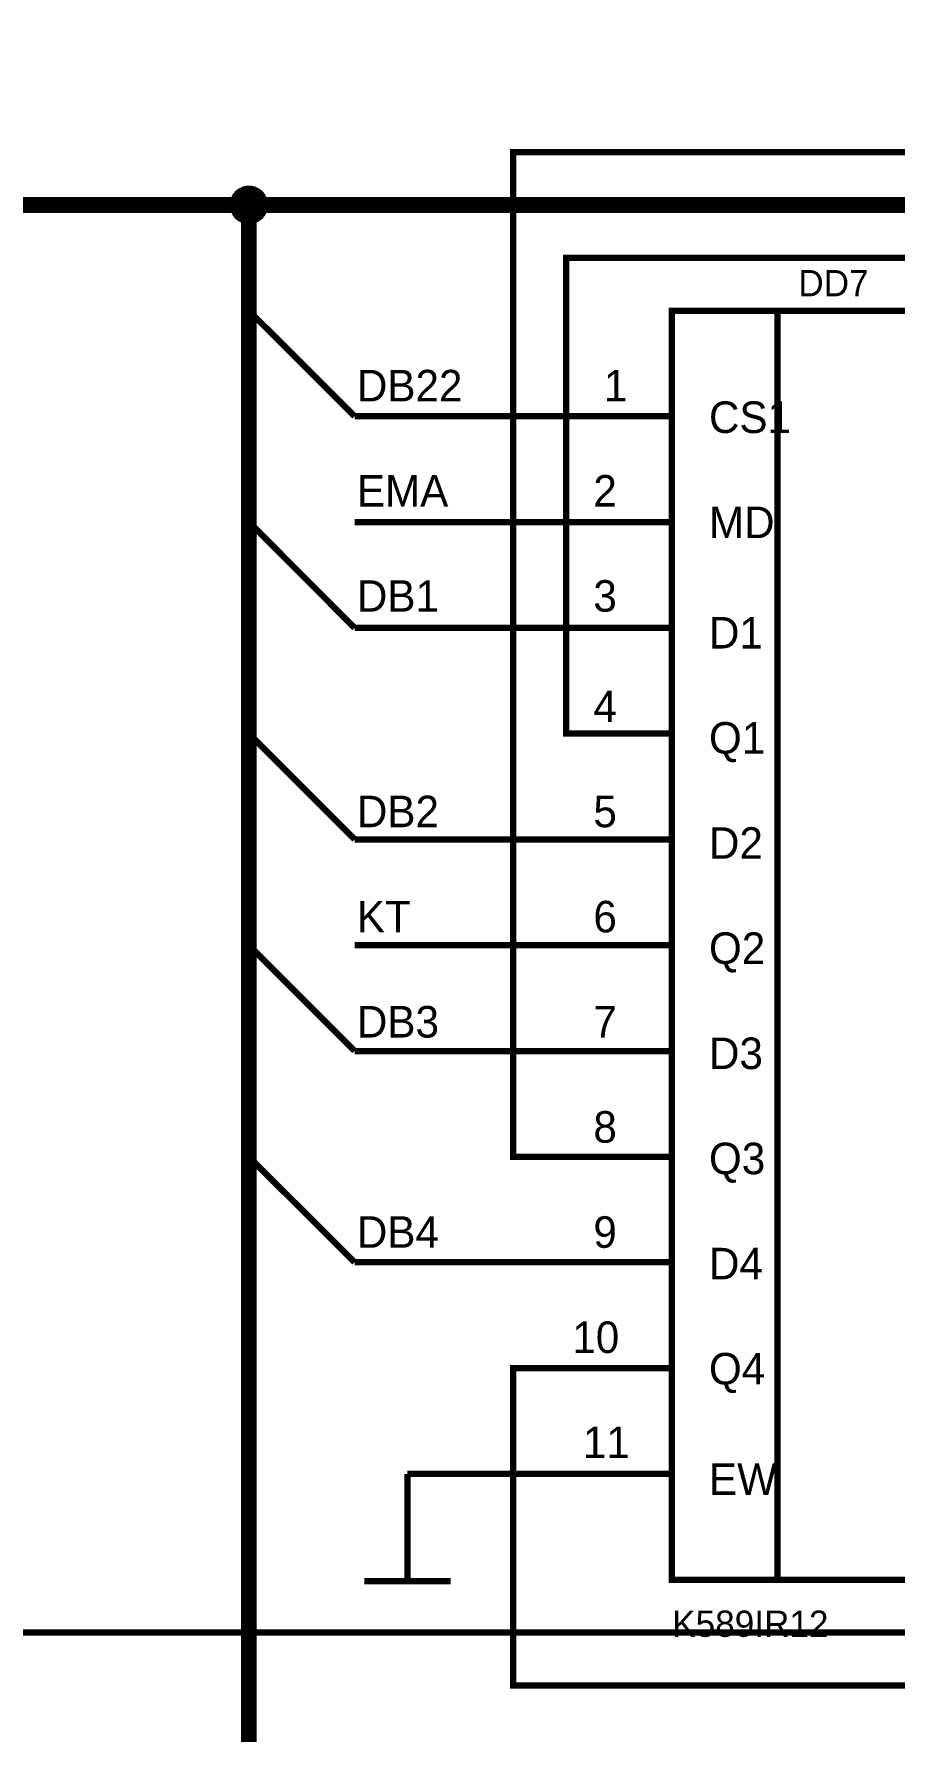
# Model space of a CAD drawing. Header units: millimetres. Extents: x 0 to 841, y 0 to 594.
# Drawn here: x 279.9 to 320.6, y 327.8 to 408.1 of the extents above; entities that cross this region are included whole.
import ezdxf

# ---------------------------------------------------------------- set-up
doc = ezdxf.new("R2010")
doc.units = ezdxf.units.MM
doc.layers.add('Sheet', color=255, linetype='Continuous')

msp = doc.modelspace()

# ---------------------------------------------------------------- linework, layer by layer
at = {"layer": 'Sheet'}
for points, const_width in [([(285.049, 184.988), (285.049, 234.99), (290.049, 239.992), (290.049, 399.987), (182.595, 399.987), (182.595, 464.995)], 0.749), ([(307.549, 354.986), (302.549, 354.986), (302.549, 402.488), (367.518, 402.488), (367.518, 379.995), (367.518, 374.994), (370.018, 374.994)], 0.3), ([(289.288, 399.987), (289.288, 400.034), (289.288, 400.065), (289.303, 400.096), (289.303, 400.142), (289.319, 400.173), (289.319, 400.22), (289.334, 400.251), (289.35, 400.282), (289.365, 400.313), (289.381, 400.344), (289.397, 400.375), (289.412, 400.406), (289.443, 400.437), (289.459, 400.468), (289.49, 400.5), (289.505, 400.531), (289.536, 400.546), (289.567, 400.577), (289.598, 400.593), (289.629, 400.624), (289.661, 400.639), (289.692, 400.655), (289.723, 400.67), (289.754, 400.686), (289.785, 400.701), (289.816, 400.717), (289.862, 400.717), (289.893, 400.733), (289.94, 400.733), (289.971, 400.748), (290.002, 400.748), (290.049, 400.748)], 0.3), ([(289.288, 399.987), (289.288, 400.034), (289.288, 400.065), (289.303, 400.096), (289.303, 400.142), (289.319, 400.173), (289.319, 400.22), (289.334, 400.251), (289.35, 400.282), (289.365, 400.313), (289.381, 400.344), (289.397, 400.375), (289.412, 400.406), (289.443, 400.437), (289.459, 400.468), (289.49, 400.5), (289.505, 400.531), (289.536, 400.546), (289.567, 400.577), (289.598, 400.593), (289.629, 400.624), (289.661, 400.639), (289.692, 400.655), (289.723, 400.67), (289.754, 400.686), (289.785, 400.701), (289.816, 400.717), (289.862, 400.717), (289.893, 400.733), (289.94, 400.733), (289.971, 400.748), (290.002, 400.748), (290.049, 400.748)], 0.3), ([(289.288, 399.987), (289.288, 400.034), (289.288, 400.065), (289.303, 400.096), (289.303, 400.142), (289.319, 400.173), (289.319, 400.22), (289.334, 400.251), (289.35, 400.282), (289.365, 400.313), (289.381, 400.344), (289.397, 400.375), (289.412, 400.406), (289.443, 400.437), (289.459, 400.468), (289.49, 400.5), (289.505, 400.531), (289.536, 400.546), (289.567, 400.577), (289.598, 400.593), (289.629, 400.624), (289.661, 400.639), (289.692, 400.655), (289.723, 400.67), (289.754, 400.686), (289.785, 400.701), (289.816, 400.717), (289.862, 400.717), (289.893, 400.733), (289.94, 400.733), (289.971, 400.748), (290.002, 400.748), (290.049, 400.748)], 0.3), ([(289.288, 399.987), (289.288, 400.034), (289.288, 400.065), (289.303, 400.096), (289.303, 400.142), (289.319, 400.173), (289.319, 400.22), (289.334, 400.251), (289.35, 400.282), (289.365, 400.313), (289.381, 400.344), (289.397, 400.375), (289.412, 400.406), (289.443, 400.437), (289.459, 400.468), (289.49, 400.5), (289.505, 400.531), (289.536, 400.546), (289.567, 400.577), (289.598, 400.593), (289.629, 400.624), (289.661, 400.639), (289.692, 400.655), (289.723, 400.67), (289.754, 400.686), (289.785, 400.701), (289.816, 400.717), (289.862, 400.717), (289.893, 400.733), (289.94, 400.733), (289.971, 400.748), (290.002, 400.748), (290.049, 400.748)], 0.3), ([(289.288, 399.987), (289.288, 400.034), (289.288, 400.065), (289.303, 400.096), (289.303, 400.142), (289.319, 400.173), (289.319, 400.22), (289.334, 400.251), (289.35, 400.282), (289.365, 400.313), (289.381, 400.344), (289.397, 400.375), (289.412, 400.406), (289.443, 400.437), (289.459, 400.468), (289.49, 400.5), (289.505, 400.531), (289.536, 400.546), (289.567, 400.577), (289.598, 400.593), (289.629, 400.624), (289.661, 400.639), (289.692, 400.655), (289.723, 400.67), (289.754, 400.686), (289.785, 400.701), (289.816, 400.717), (289.862, 400.717), (289.893, 400.733), (289.94, 400.733), (289.971, 400.748), (290.002, 400.748), (290.049, 400.748)], 0.3), ([(289.288, 399.987), (289.288, 400.034), (289.288, 400.065), (289.303, 400.096), (289.303, 400.142), (289.319, 400.173), (289.319, 400.22), (289.334, 400.251), (289.35, 400.282), (289.365, 400.313), (289.381, 400.344), (289.397, 400.375), (289.412, 400.406), (289.443, 400.437), (289.459, 400.468), (289.49, 400.5), (289.505, 400.531), (289.536, 400.546), (289.567, 400.577), (289.598, 400.593), (289.629, 400.624), (289.661, 400.639), (289.692, 400.655), (289.723, 400.67), (289.754, 400.686), (289.785, 400.701), (289.816, 400.717), (289.862, 400.717), (289.893, 400.733), (289.94, 400.733), (289.971, 400.748), (290.002, 400.748), (290.049, 400.748)], 0.3), ([(289.288, 399.987), (289.288, 400.034), (289.288, 400.065), (289.303, 400.096), (289.303, 400.142), (289.319, 400.173), (289.319, 400.22), (289.334, 400.251), (289.35, 400.282), (289.365, 400.313), (289.381, 400.344), (289.397, 400.375), (289.412, 400.406), (289.443, 400.437), (289.459, 400.468), (289.49, 400.5), (289.505, 400.531), (289.536, 400.546), (289.567, 400.577), (289.598, 400.593), (289.629, 400.624), (289.661, 400.639), (289.692, 400.655), (289.723, 400.67), (289.754, 400.686), (289.785, 400.701), (289.816, 400.717), (289.862, 400.717), (289.893, 400.733), (289.94, 400.733), (289.971, 400.748), (290.002, 400.748), (290.049, 400.748)], 0.3), ([(289.288, 399.987), (289.288, 400.034), (289.288, 400.065), (289.303, 400.096), (289.303, 400.142), (289.319, 400.173), (289.319, 400.22), (289.334, 400.251), (289.35, 400.282), (289.365, 400.313), (289.381, 400.344), (289.397, 400.375), (289.412, 400.406), (289.443, 400.437), (289.459, 400.468), (289.49, 400.5), (289.505, 400.531), (289.536, 400.546), (289.567, 400.577), (289.598, 400.593), (289.629, 400.624), (289.661, 400.639), (289.692, 400.655), (289.723, 400.67), (289.754, 400.686), (289.785, 400.701), (289.816, 400.717), (289.862, 400.717), (289.893, 400.733), (289.94, 400.733), (289.971, 400.748), (290.002, 400.748), (290.049, 400.748)], 0.3), ([(290.049, 399.987), (345.034, 399.987), (345.034, 344.998), (345.034, 344.998)], 0.749), ([(290.049, 400.748), (290.049, 400.748)], 0.3), ([(290.049, 400.748), (290.095, 400.748), (290.126, 400.748), (290.157, 400.733), (290.204, 400.733), (290.235, 400.717), (290.282, 400.717), (290.313, 400.701), (290.344, 400.686), (290.375, 400.67), (290.406, 400.655), (290.437, 400.639), (290.468, 400.624), (290.499, 400.593), (290.53, 400.577), (290.561, 400.546), (290.592, 400.531), (290.608, 400.5), (290.639, 400.468), (290.654, 400.437), (290.685, 400.406), (290.701, 400.375), (290.716, 400.344), (290.732, 400.313), (290.747, 400.282), (290.763, 400.251), (290.779, 400.22), (290.779, 400.173), (290.794, 400.142), (290.794, 400.096), (290.81, 400.065), (290.81, 400.034), (290.81, 399.987)], 0.3), ([(290.049, 400.748), (290.049, 400.748)], 0.3), ([(290.049, 400.748), (290.095, 400.748), (290.126, 400.748), (290.157, 400.733), (290.204, 400.733), (290.235, 400.717), (290.282, 400.717), (290.313, 400.701), (290.344, 400.686), (290.375, 400.67), (290.406, 400.655), (290.437, 400.639), (290.468, 400.624), (290.499, 400.593), (290.53, 400.577), (290.561, 400.546), (290.592, 400.531), (290.608, 400.5), (290.639, 400.468), (290.654, 400.437), (290.685, 400.406), (290.701, 400.375), (290.716, 400.344), (290.732, 400.313), (290.747, 400.282), (290.763, 400.251), (290.779, 400.22), (290.779, 400.173), (290.794, 400.142), (290.794, 400.096), (290.81, 400.065), (290.81, 400.034), (290.81, 399.987)], 0.3), ([(290.049, 400.748), (290.049, 400.748)], 0.3), ([(290.049, 400.748), (290.095, 400.748), (290.126, 400.748), (290.157, 400.733), (290.204, 400.733), (290.235, 400.717), (290.282, 400.717), (290.313, 400.701), (290.344, 400.686), (290.375, 400.67), (290.406, 400.655), (290.437, 400.639), (290.468, 400.624), (290.499, 400.593), (290.53, 400.577), (290.561, 400.546), (290.592, 400.531), (290.608, 400.5), (290.639, 400.468), (290.654, 400.437), (290.685, 400.406), (290.701, 400.375), (290.716, 400.344), (290.732, 400.313), (290.747, 400.282), (290.763, 400.251), (290.779, 400.22), (290.779, 400.173), (290.794, 400.142), (290.794, 400.096), (290.81, 400.065), (290.81, 400.034), (290.81, 399.987)], 0.3), ([(290.049, 400.748), (290.049, 400.748)], 0.3), ([(290.049, 400.748), (290.095, 400.748), (290.126, 400.748), (290.157, 400.733), (290.204, 400.733), (290.235, 400.717), (290.282, 400.717), (290.313, 400.701), (290.344, 400.686), (290.375, 400.67), (290.406, 400.655), (290.437, 400.639), (290.468, 400.624), (290.499, 400.593), (290.53, 400.577), (290.561, 400.546), (290.592, 400.531), (290.608, 400.5), (290.639, 400.468), (290.654, 400.437), (290.685, 400.406), (290.701, 400.375), (290.716, 400.344), (290.732, 400.313), (290.747, 400.282), (290.763, 400.251), (290.779, 400.22), (290.779, 400.173), (290.794, 400.142), (290.794, 400.096), (290.81, 400.065), (290.81, 400.034), (290.81, 399.987)], 0.3), ([(290.049, 400.748), (290.049, 400.748)], 0.3), ([(290.049, 400.748), (290.095, 400.748), (290.126, 400.748), (290.157, 400.733), (290.204, 400.733), (290.235, 400.717), (290.282, 400.717), (290.313, 400.701), (290.344, 400.686), (290.375, 400.67), (290.406, 400.655), (290.437, 400.639), (290.468, 400.624), (290.499, 400.593), (290.53, 400.577), (290.561, 400.546), (290.592, 400.531), (290.608, 400.5), (290.639, 400.468), (290.654, 400.437), (290.685, 400.406), (290.701, 400.375), (290.716, 400.344), (290.732, 400.313), (290.747, 400.282), (290.763, 400.251), (290.779, 400.22), (290.779, 400.173), (290.794, 400.142), (290.794, 400.096), (290.81, 400.065), (290.81, 400.034), (290.81, 399.987)], 0.3), ([(290.049, 400.748), (290.049, 400.748)], 0.3), ([(290.049, 400.748), (290.095, 400.748), (290.126, 400.748), (290.157, 400.733), (290.204, 400.733), (290.235, 400.717), (290.282, 400.717), (290.313, 400.701), (290.344, 400.686), (290.375, 400.67), (290.406, 400.655), (290.437, 400.639), (290.468, 400.624), (290.499, 400.593), (290.53, 400.577), (290.561, 400.546), (290.592, 400.531), (290.608, 400.5), (290.639, 400.468), (290.654, 400.437), (290.685, 400.406), (290.701, 400.375), (290.716, 400.344), (290.732, 400.313), (290.747, 400.282), (290.763, 400.251), (290.779, 400.22), (290.779, 400.173), (290.794, 400.142), (290.794, 400.096), (290.81, 400.065), (290.81, 400.034), (290.81, 399.987)], 0.3), ([(290.049, 400.748), (290.049, 400.748)], 0.3), ([(290.049, 400.748), (290.095, 400.748), (290.126, 400.748), (290.157, 400.733), (290.204, 400.733), (290.235, 400.717), (290.282, 400.717), (290.313, 400.701), (290.344, 400.686), (290.375, 400.67), (290.406, 400.655), (290.437, 400.639), (290.468, 400.624), (290.499, 400.593), (290.53, 400.577), (290.561, 400.546), (290.592, 400.531), (290.608, 400.5), (290.639, 400.468), (290.654, 400.437), (290.685, 400.406), (290.701, 400.375), (290.716, 400.344), (290.732, 400.313), (290.747, 400.282), (290.763, 400.251), (290.779, 400.22), (290.779, 400.173), (290.794, 400.142), (290.794, 400.096), (290.81, 400.065), (290.81, 400.034), (290.81, 399.987)], 0.3), ([(290.049, 400.748), (290.049, 400.748)], 0.3), ([(290.049, 400.748), (290.095, 400.748), (290.126, 400.748), (290.157, 400.733), (290.204, 400.733), (290.235, 400.717), (290.282, 400.717), (290.313, 400.701), (290.344, 400.686), (290.375, 400.67), (290.406, 400.655), (290.437, 400.639), (290.468, 400.624), (290.499, 400.593), (290.53, 400.577), (290.561, 400.546), (290.592, 400.531), (290.608, 400.5), (290.639, 400.468), (290.654, 400.437), (290.685, 400.406), (290.701, 400.375), (290.716, 400.344), (290.732, 400.313), (290.747, 400.282), (290.763, 400.251), (290.779, 400.22), (290.779, 400.173), (290.794, 400.142), (290.794, 400.096), (290.81, 400.065), (290.81, 400.034), (290.81, 399.987)], 0.3), ([(290.049, 399.226), (290.002, 399.226), (289.971, 399.226), (289.94, 399.241), (289.893, 399.241), (289.862, 399.257), (289.816, 399.257), (289.785, 399.272), (289.754, 399.288), (289.723, 399.303), (289.692, 399.319), (289.661, 399.335), (289.629, 399.35), (289.598, 399.381), (289.567, 399.397), (289.536, 399.428), (289.505, 399.443), (289.49, 399.474), (289.459, 399.505), (289.443, 399.536), (289.412, 399.568), (289.397, 399.599), (289.381, 399.63), (289.365, 399.661), (289.35, 399.692), (289.334, 399.723), (289.319, 399.754), (289.319, 399.801), (289.303, 399.832), (289.303, 399.878), (289.288, 399.909), (289.288, 399.94), (289.288, 399.987)], 0.3), ([(289.288, 399.987), (289.288, 399.987)], 0.3), ([(290.049, 399.226), (290.002, 399.226), (289.971, 399.226), (289.94, 399.241), (289.893, 399.241), (289.862, 399.257), (289.816, 399.257), (289.785, 399.272), (289.754, 399.288), (289.723, 399.303), (289.692, 399.319), (289.661, 399.335), (289.629, 399.35), (289.598, 399.381), (289.567, 399.397), (289.536, 399.428), (289.505, 399.443), (289.49, 399.474), (289.459, 399.505), (289.443, 399.536), (289.412, 399.568), (289.397, 399.599), (289.381, 399.63), (289.365, 399.661), (289.35, 399.692), (289.334, 399.723), (289.319, 399.754), (289.319, 399.801), (289.303, 399.832), (289.303, 399.878), (289.288, 399.909), (289.288, 399.94), (289.288, 399.987)], 0.3), ([(289.288, 399.987), (289.288, 399.987)], 0.3), ([(290.049, 399.226), (290.002, 399.226), (289.971, 399.226), (289.94, 399.241), (289.893, 399.241), (289.862, 399.257), (289.816, 399.257), (289.785, 399.272), (289.754, 399.288), (289.723, 399.303), (289.692, 399.319), (289.661, 399.335), (289.629, 399.35), (289.598, 399.381), (289.567, 399.397), (289.536, 399.428), (289.505, 399.443), (289.49, 399.474), (289.459, 399.505), (289.443, 399.536), (289.412, 399.568), (289.397, 399.599), (289.381, 399.63), (289.365, 399.661), (289.35, 399.692), (289.334, 399.723), (289.319, 399.754), (289.319, 399.801), (289.303, 399.832), (289.303, 399.878), (289.288, 399.909), (289.288, 399.94), (289.288, 399.987)], 0.3), ([(289.288, 399.987), (289.288, 399.987)], 0.3), ([(290.049, 399.226), (290.002, 399.226), (289.971, 399.226), (289.94, 399.241), (289.893, 399.241), (289.862, 399.257), (289.816, 399.257), (289.785, 399.272), (289.754, 399.288), (289.723, 399.303), (289.692, 399.319), (289.661, 399.335), (289.629, 399.35), (289.598, 399.381), (289.567, 399.397), (289.536, 399.428), (289.505, 399.443), (289.49, 399.474), (289.459, 399.505), (289.443, 399.536), (289.412, 399.568), (289.397, 399.599), (289.381, 399.63), (289.365, 399.661), (289.35, 399.692), (289.334, 399.723), (289.319, 399.754), (289.319, 399.801), (289.303, 399.832), (289.303, 399.878), (289.288, 399.909), (289.288, 399.94), (289.288, 399.987)], 0.3), ([(289.288, 399.987), (289.288, 399.987)], 0.3), ([(290.049, 399.226), (290.002, 399.226), (289.971, 399.226), (289.94, 399.241), (289.893, 399.241), (289.862, 399.257), (289.816, 399.257), (289.785, 399.272), (289.754, 399.288), (289.723, 399.303), (289.692, 399.319), (289.661, 399.335), (289.629, 399.35), (289.598, 399.381), (289.567, 399.397), (289.536, 399.428), (289.505, 399.443), (289.49, 399.474), (289.459, 399.505), (289.443, 399.536), (289.412, 399.568), (289.397, 399.599), (289.381, 399.63), (289.365, 399.661), (289.35, 399.692), (289.334, 399.723), (289.319, 399.754), (289.319, 399.801), (289.303, 399.832), (289.303, 399.878), (289.288, 399.909), (289.288, 399.94), (289.288, 399.987)], 0.3), ([(289.288, 399.987), (289.288, 399.987)], 0.3), ([(290.049, 399.226), (290.002, 399.226), (289.971, 399.226), (289.94, 399.241), (289.893, 399.241), (289.862, 399.257), (289.816, 399.257), (289.785, 399.272), (289.754, 399.288), (289.723, 399.303), (289.692, 399.319), (289.661, 399.335), (289.629, 399.35), (289.598, 399.381), (289.567, 399.397), (289.536, 399.428), (289.505, 399.443), (289.49, 399.474), (289.459, 399.505), (289.443, 399.536), (289.412, 399.568), (289.397, 399.599), (289.381, 399.63), (289.365, 399.661), (289.35, 399.692), (289.334, 399.723), (289.319, 399.754), (289.319, 399.801), (289.303, 399.832), (289.303, 399.878), (289.288, 399.909), (289.288, 399.94), (289.288, 399.987)], 0.3), ([(289.288, 399.987), (289.288, 399.987)], 0.3), ([(290.049, 399.226), (290.002, 399.226), (289.971, 399.226), (289.94, 399.241), (289.893, 399.241), (289.862, 399.257), (289.816, 399.257), (289.785, 399.272), (289.754, 399.288), (289.723, 399.303), (289.692, 399.319), (289.661, 399.335), (289.629, 399.35), (289.598, 399.381), (289.567, 399.397), (289.536, 399.428), (289.505, 399.443), (289.49, 399.474), (289.459, 399.505), (289.443, 399.536), (289.412, 399.568), (289.397, 399.599), (289.381, 399.63), (289.365, 399.661), (289.35, 399.692), (289.334, 399.723), (289.319, 399.754), (289.319, 399.801), (289.303, 399.832), (289.303, 399.878), (289.288, 399.909), (289.288, 399.94), (289.288, 399.987)], 0.3), ([(289.288, 399.987), (289.288, 399.987)], 0.3), ([(290.049, 399.226), (290.002, 399.226), (289.971, 399.226), (289.94, 399.241), (289.893, 399.241), (289.862, 399.257), (289.816, 399.257), (289.785, 399.272), (289.754, 399.288), (289.723, 399.303), (289.692, 399.319), (289.661, 399.335), (289.629, 399.35), (289.598, 399.381), (289.567, 399.397), (289.536, 399.428), (289.505, 399.443), (289.49, 399.474), (289.459, 399.505), (289.443, 399.536), (289.412, 399.568), (289.397, 399.599), (289.381, 399.63), (289.365, 399.661), (289.35, 399.692), (289.334, 399.723), (289.319, 399.754), (289.319, 399.801), (289.303, 399.832), (289.303, 399.878), (289.288, 399.909), (289.288, 399.94), (289.288, 399.987)], 0.3), ([(289.288, 399.987), (289.288, 399.987)], 0.3), ([(290.81, 399.987), (290.81, 399.94), (290.81, 399.909), (290.794, 399.878), (290.794, 399.832), (290.779, 399.801), (290.779, 399.754), (290.763, 399.723), (290.747, 399.692), (290.732, 399.661), (290.716, 399.63), (290.701, 399.599), (290.685, 399.568), (290.654, 399.536), (290.639, 399.505), (290.608, 399.474), (290.592, 399.443), (290.561, 399.428), (290.53, 399.397), (290.499, 399.381), (290.468, 399.35), (290.437, 399.335), (290.406, 399.319), (290.375, 399.303), (290.344, 399.288), (290.313, 399.272), (290.282, 399.257), (290.235, 399.257), (290.204, 399.241), (290.157, 399.241), (290.126, 399.226), (290.095, 399.226), (290.049, 399.226)], 0.3), ([(290.81, 399.987), (290.81, 399.94), (290.81, 399.909), (290.794, 399.878), (290.794, 399.832), (290.779, 399.801), (290.779, 399.754), (290.763, 399.723), (290.747, 399.692), (290.732, 399.661), (290.716, 399.63), (290.701, 399.599), (290.685, 399.568), (290.654, 399.536), (290.639, 399.505), (290.608, 399.474), (290.592, 399.443), (290.561, 399.428), (290.53, 399.397), (290.499, 399.381), (290.468, 399.35), (290.437, 399.335), (290.406, 399.319), (290.375, 399.303), (290.344, 399.288), (290.313, 399.272), (290.282, 399.257), (290.235, 399.257), (290.204, 399.241), (290.157, 399.241), (290.126, 399.226), (290.095, 399.226), (290.049, 399.226)], 0.3), ([(290.81, 399.987), (290.81, 399.94), (290.81, 399.909), (290.794, 399.878), (290.794, 399.832), (290.779, 399.801), (290.779, 399.754), (290.763, 399.723), (290.747, 399.692), (290.732, 399.661), (290.716, 399.63), (290.701, 399.599), (290.685, 399.568), (290.654, 399.536), (290.639, 399.505), (290.608, 399.474), (290.592, 399.443), (290.561, 399.428), (290.53, 399.397), (290.499, 399.381), (290.468, 399.35), (290.437, 399.335), (290.406, 399.319), (290.375, 399.303), (290.344, 399.288), (290.313, 399.272), (290.282, 399.257), (290.235, 399.257), (290.204, 399.241), (290.157, 399.241), (290.126, 399.226), (290.095, 399.226), (290.049, 399.226)], 0.3), ([(290.81, 399.987), (290.81, 399.94), (290.81, 399.909), (290.794, 399.878), (290.794, 399.832), (290.779, 399.801), (290.779, 399.754), (290.763, 399.723), (290.747, 399.692), (290.732, 399.661), (290.716, 399.63), (290.701, 399.599), (290.685, 399.568), (290.654, 399.536), (290.639, 399.505), (290.608, 399.474), (290.592, 399.443), (290.561, 399.428), (290.53, 399.397), (290.499, 399.381), (290.468, 399.35), (290.437, 399.335), (290.406, 399.319), (290.375, 399.303), (290.344, 399.288), (290.313, 399.272), (290.282, 399.257), (290.235, 399.257), (290.204, 399.241), (290.157, 399.241), (290.126, 399.226), (290.095, 399.226), (290.049, 399.226)], 0.3), ([(290.81, 399.987), (290.81, 399.94), (290.81, 399.909), (290.794, 399.878), (290.794, 399.832), (290.779, 399.801), (290.779, 399.754), (290.763, 399.723), (290.747, 399.692), (290.732, 399.661), (290.716, 399.63), (290.701, 399.599), (290.685, 399.568), (290.654, 399.536), (290.639, 399.505), (290.608, 399.474), (290.592, 399.443), (290.561, 399.428), (290.53, 399.397), (290.499, 399.381), (290.468, 399.35), (290.437, 399.335), (290.406, 399.319), (290.375, 399.303), (290.344, 399.288), (290.313, 399.272), (290.282, 399.257), (290.235, 399.257), (290.204, 399.241), (290.157, 399.241), (290.126, 399.226), (290.095, 399.226), (290.049, 399.226)], 0.3), ([(290.81, 399.987), (290.81, 399.94), (290.81, 399.909), (290.794, 399.878), (290.794, 399.832), (290.779, 399.801), (290.779, 399.754), (290.763, 399.723), (290.747, 399.692), (290.732, 399.661), (290.716, 399.63), (290.701, 399.599), (290.685, 399.568), (290.654, 399.536), (290.639, 399.505), (290.608, 399.474), (290.592, 399.443), (290.561, 399.428), (290.53, 399.397), (290.499, 399.381), (290.468, 399.35), (290.437, 399.335), (290.406, 399.319), (290.375, 399.303), (290.344, 399.288), (290.313, 399.272), (290.282, 399.257), (290.235, 399.257), (290.204, 399.241), (290.157, 399.241), (290.126, 399.226), (290.095, 399.226), (290.049, 399.226)], 0.3), ([(290.81, 399.987), (290.81, 399.94), (290.81, 399.909), (290.794, 399.878), (290.794, 399.832), (290.779, 399.801), (290.779, 399.754), (290.763, 399.723), (290.747, 399.692), (290.732, 399.661), (290.716, 399.63), (290.701, 399.599), (290.685, 399.568), (290.654, 399.536), (290.639, 399.505), (290.608, 399.474), (290.592, 399.443), (290.561, 399.428), (290.53, 399.397), (290.499, 399.381), (290.468, 399.35), (290.437, 399.335), (290.406, 399.319), (290.375, 399.303), (290.344, 399.288), (290.313, 399.272), (290.282, 399.257), (290.235, 399.257), (290.204, 399.241), (290.157, 399.241), (290.126, 399.226), (290.095, 399.226), (290.049, 399.226)], 0.3), ([(290.81, 399.987), (290.81, 399.94), (290.81, 399.909), (290.794, 399.878), (290.794, 399.832), (290.779, 399.801), (290.779, 399.754), (290.763, 399.723), (290.747, 399.692), (290.732, 399.661), (290.716, 399.63), (290.701, 399.599), (290.685, 399.568), (290.654, 399.536), (290.639, 399.505), (290.608, 399.474), (290.592, 399.443), (290.561, 399.428), (290.53, 399.397), (290.499, 399.381), (290.468, 399.35), (290.437, 399.335), (290.406, 399.319), (290.375, 399.303), (290.344, 399.288), (290.313, 399.272), (290.282, 399.257), (290.235, 399.257), (290.204, 399.241), (290.157, 399.241), (290.126, 399.226), (290.095, 399.226), (290.049, 399.226)], 0.3), ([(290.81, 399.987), (290.81, 399.987), (290.81, 399.987), (290.81, 399.987), (290.81, 399.987), (290.81, 399.987), (290.81, 399.987), (290.81, 399.987), (290.81, 399.987), (290.81, 399.987), (290.81, 399.987), (290.81, 399.987), (290.81, 399.987), (290.81, 399.987), (290.81, 399.987), (290.81, 399.987), (290.81, 399.987), (290.81, 399.987), (290.81, 399.987), (290.81, 399.987), (290.81, 399.987), (290.81, 399.987), (290.81, 399.987), (290.81, 399.987), (290.81, 399.987), (290.81, 399.987), (290.81, 399.987), (290.81, 399.987), (290.81, 399.987), (290.81, 399.987), (290.81, 399.987), (290.81, 399.987), (290.81, 399.987)], 0.3), ([(290.81, 399.987), (290.81, 399.987)], 0.3), ([(290.81, 399.987), (290.81, 399.987), (290.81, 399.987), (290.81, 399.987), (290.81, 399.987), (290.81, 399.987), (290.81, 399.987), (290.81, 399.987), (290.81, 399.987), (290.81, 399.987), (290.81, 399.987), (290.81, 399.987), (290.81, 399.987), (290.81, 399.987), (290.81, 399.987), (290.81, 399.987), (290.81, 399.987), (290.81, 399.987), (290.81, 399.987), (290.81, 399.987), (290.81, 399.987), (290.81, 399.987), (290.81, 399.987), (290.81, 399.987), (290.81, 399.987), (290.81, 399.987), (290.81, 399.987), (290.81, 399.987), (290.81, 399.987), (290.81, 399.987), (290.81, 399.987), (290.81, 399.987), (290.81, 399.987)], 0.3), ([(290.81, 399.987), (290.81, 399.987)], 0.3), ([(290.81, 399.987), (290.81, 399.987), (290.81, 399.987), (290.81, 399.987), (290.81, 399.987), (290.81, 399.987), (290.81, 399.987), (290.81, 399.987), (290.81, 399.987), (290.81, 399.987), (290.81, 399.987), (290.81, 399.987), (290.81, 399.987), (290.81, 399.987), (290.81, 399.987), (290.81, 399.987), (290.81, 399.987), (290.81, 399.987), (290.81, 399.987), (290.81, 399.987), (290.81, 399.987), (290.81, 399.987), (290.81, 399.987), (290.81, 399.987), (290.81, 399.987), (290.81, 399.987), (290.81, 399.987), (290.81, 399.987), (290.81, 399.987), (290.81, 399.987), (290.81, 399.987), (290.81, 399.987), (290.81, 399.987)], 0.3), ([(290.81, 399.987), (290.81, 399.987)], 0.3), ([(290.81, 399.987), (290.81, 399.987), (290.81, 399.987), (290.81, 399.987), (290.81, 399.987), (290.81, 399.987), (290.81, 399.987), (290.81, 399.987), (290.81, 399.987), (290.81, 399.987), (290.81, 399.987), (290.81, 399.987), (290.81, 399.987), (290.81, 399.987), (290.81, 399.987), (290.81, 399.987), (290.81, 399.987), (290.81, 399.987), (290.81, 399.987), (290.81, 399.987), (290.81, 399.987), (290.81, 399.987), (290.81, 399.987), (290.81, 399.987), (290.81, 399.987), (290.81, 399.987), (290.81, 399.987), (290.81, 399.987), (290.81, 399.987), (290.81, 399.987), (290.81, 399.987), (290.81, 399.987), (290.81, 399.987)], 0.3), ([(290.81, 399.987), (290.81, 399.987)], 0.3), ([(290.81, 399.987), (290.81, 399.987), (290.81, 399.987), (290.81, 399.987), (290.81, 399.987), (290.81, 399.987), (290.81, 399.987), (290.81, 399.987), (290.81, 399.987), (290.81, 399.987), (290.81, 399.987), (290.81, 399.987), (290.81, 399.987), (290.81, 399.987), (290.81, 399.987), (290.81, 399.987), (290.81, 399.987), (290.81, 399.987), (290.81, 399.987), (290.81, 399.987), (290.81, 399.987), (290.81, 399.987), (290.81, 399.987), (290.81, 399.987), (290.81, 399.987), (290.81, 399.987), (290.81, 399.987), (290.81, 399.987), (290.81, 399.987), (290.81, 399.987), (290.81, 399.987), (290.81, 399.987), (290.81, 399.987)], 0.3), ([(290.81, 399.987), (290.81, 399.987)], 0.3), ([(290.81, 399.987), (290.81, 399.987), (290.81, 399.987), (290.81, 399.987), (290.81, 399.987), (290.81, 399.987), (290.81, 399.987), (290.81, 399.987), (290.81, 399.987), (290.81, 399.987), (290.81, 399.987), (290.81, 399.987), (290.81, 399.987), (290.81, 399.987), (290.81, 399.987), (290.81, 399.987), (290.81, 399.987), (290.81, 399.987), (290.81, 399.987), (290.81, 399.987), (290.81, 399.987), (290.81, 399.987), (290.81, 399.987), (290.81, 399.987), (290.81, 399.987), (290.81, 399.987), (290.81, 399.987), (290.81, 399.987), (290.81, 399.987), (290.81, 399.987), (290.81, 399.987), (290.81, 399.987), (290.81, 399.987)], 0.3), ([(290.81, 399.987), (290.81, 399.987)], 0.3), ([(290.81, 399.987), (290.81, 399.987), (290.81, 399.987), (290.81, 399.987), (290.81, 399.987), (290.81, 399.987), (290.81, 399.987), (290.81, 399.987), (290.81, 399.987), (290.81, 399.987), (290.81, 399.987), (290.81, 399.987), (290.81, 399.987), (290.81, 399.987), (290.81, 399.987), (290.81, 399.987), (290.81, 399.987), (290.81, 399.987), (290.81, 399.987), (290.81, 399.987), (290.81, 399.987), (290.81, 399.987), (290.81, 399.987), (290.81, 399.987), (290.81, 399.987), (290.81, 399.987), (290.81, 399.987), (290.81, 399.987), (290.81, 399.987), (290.81, 399.987), (290.81, 399.987), (290.81, 399.987), (290.81, 399.987)], 0.3), ([(290.81, 399.987), (290.81, 399.987)], 0.3), ([(290.81, 399.987), (290.81, 399.987), (290.81, 399.987), (290.81, 399.987), (290.81, 399.987), (290.81, 399.987), (290.81, 399.987), (290.81, 399.987), (290.81, 399.987), (290.81, 399.987), (290.81, 399.987), (290.81, 399.987), (290.81, 399.987), (290.81, 399.987), (290.81, 399.987), (290.81, 399.987), (290.81, 399.987), (290.81, 399.987), (290.81, 399.987), (290.81, 399.987), (290.81, 399.987), (290.81, 399.987), (290.81, 399.987), (290.81, 399.987), (290.81, 399.987), (290.81, 399.987), (290.81, 399.987), (290.81, 399.987), (290.81, 399.987), (290.81, 399.987), (290.81, 399.987), (290.81, 399.987), (290.81, 399.987)], 0.3), ([(290.81, 399.987), (290.81, 399.987)], 0.3), ([(307.549, 374.994), (305.049, 374.994), (305.049, 397.486), (422.503, 397.486), (422.503, 389.999), (432.503, 389.999)], 0.3), ([(295.049, 389.999), (290.049, 394.985)], 0.3), ([(315.049, 394.985), (315.049, 334.995)], 0.3), ([(307.549, 389.999), (295.049, 389.999), (295.049, 389.999)], 0.3), ([(310.049, 389.999), (307.549, 389.999)], 0.3), ([(290.049, 384.997), (295.049, 379.995)], 0.3), ([(307.549, 384.997), (295.049, 384.997)], 0.3), ([(310.049, 384.997), (307.549, 384.997)], 0.3), ([(307.549, 379.995), (295.049, 379.995)], 0.3), ([(310.049, 379.995), (307.549, 379.995)], 0.3), ([(290.049, 374.994), (295.049, 369.992)], 0.3), ([(310.049, 374.994), (307.549, 374.994)], 0.3), ([(307.549, 369.992), (295.049, 369.992)], 0.3), ([(310.049, 369.992), (307.549, 369.992)], 0.3), ([(290.049, 364.99), (295.049, 359.988)], 0.3), ([(307.549, 364.99), (295.049, 364.99)], 0.3), ([(307.549, 344.998), (302.549, 344.998), (302.549, 329.993), (367.518, 329.993), (367.518, 359.988), (367.518, 364.99), (370.018, 364.99)], 0.3), ([(310.049, 364.99), (307.549, 364.99)], 0.3), ([(307.549, 359.988), (295.049, 359.988)], 0.3), ([(310.049, 359.988), (307.549, 359.988)], 0.3), ([(290.049, 354.986), (295.049, 350)], 0.3), ([(310.049, 354.986), (307.549, 354.986)], 0.3), ([(307.549, 350), (295.049, 350)], 0.3), ([(310.049, 350), (307.549, 350)], 0.3), ([(330.033, 344.998), (332.037, 344.998), (332.037, 332.494), (262.564, 332.494), (262.564, 162.496), (324.04, 162.496), (324.04, 175), (320.049, 175), (319.04, 175)], 0.3), ([(310.049, 344.998), (307.549, 344.998)], 0.3), ([(297.549, 339.997), (297.549, 334.917)], 0.3), ([(307.549, 339.997), (297.549, 339.997)], 0.3), ([(310.049, 339.997), (307.549, 339.997)], 0.3), ([(295.515, 334.917), (299.583, 334.917)], 0.3)]:
    msp.add_lwpolyline(points, dxfattribs=dict(at, const_width=const_width))
at = {"layer": 'Sheet', "const_width": 0.762}
msp.add_lwpolyline([(289.619, 400, 1), (290.381, 400, 1)], format="xyb", close=True, dxfattribs=at)
at = {"layer": 'Sheet', "const_width": 0.3}
msp.add_lwpolyline([(310.049, 394.985), (327.533, 394.985), (327.533, 334.995), (310.049, 334.995), (310.049, 394.985)], close=True, dxfattribs=at)

# ---------------------------------------------------------------- texts
at = {"layer": 'Sheet'}
for s, height, p in [('DD7', 1.2427, (316.027, 395.669)), ('DB22', 1.4912, (295.157, 390.698)), ('1', 1.491, (306.835, 390.698)), ('CS1', 1.4912, (311.804, 389.207)), ('EMA', 1.4912, (295.157, 385.727)), ('2', 1.491, (306.338, 385.727)), ('MD', 1.4912, (311.804, 384.236)), ('DB1', 1.4912, (295.157, 380.756)), ('3', 1.491, (306.338, 380.756)), ('D1', 1.4912, (311.804, 379.017)), ('4', 1.491, (306.338, 375.537)), ('Q1', 1.4912, (311.804, 374.046)), ('DB2', 1.4912, (295.157, 370.567)), ('5', 1.491, (306.338, 370.567)), ('D2', 1.4912, (311.804, 369.075)), ('KT', 1.4912, (295.157, 365.596)), ('6', 1.491, (306.338, 365.596)), ('Q2', 1.4912, (311.804, 364.105)), ('DB3', 1.4912, (295.157, 360.625)), ('7', 1.491, (306.338, 360.625)), ('D3', 1.4912, (311.804, 359.134)), ('8', 1.491, (306.338, 355.654)), ('Q3', 1.4912, (311.804, 354.163)), ('DB4', 1.4912, (295.157, 350.684)), ('9', 1.491, (306.338, 350.684)), ('D4', 1.4912, (311.804, 349.192)), ('10', 1.4912, (305.344, 345.713)), ('Q4', 1.4912, (311.804, 344.222)), ('11', 1.4912, (305.841, 340.742)), ('EW', 1.4912, (311.804, 339.003)), ('K589IR12', 1.2427, (310.064, 332.292))]:
    msp.add_text(s, height=height, dxfattribs=at).set_placement(p)

doc.saveas('drawing.dxf')
